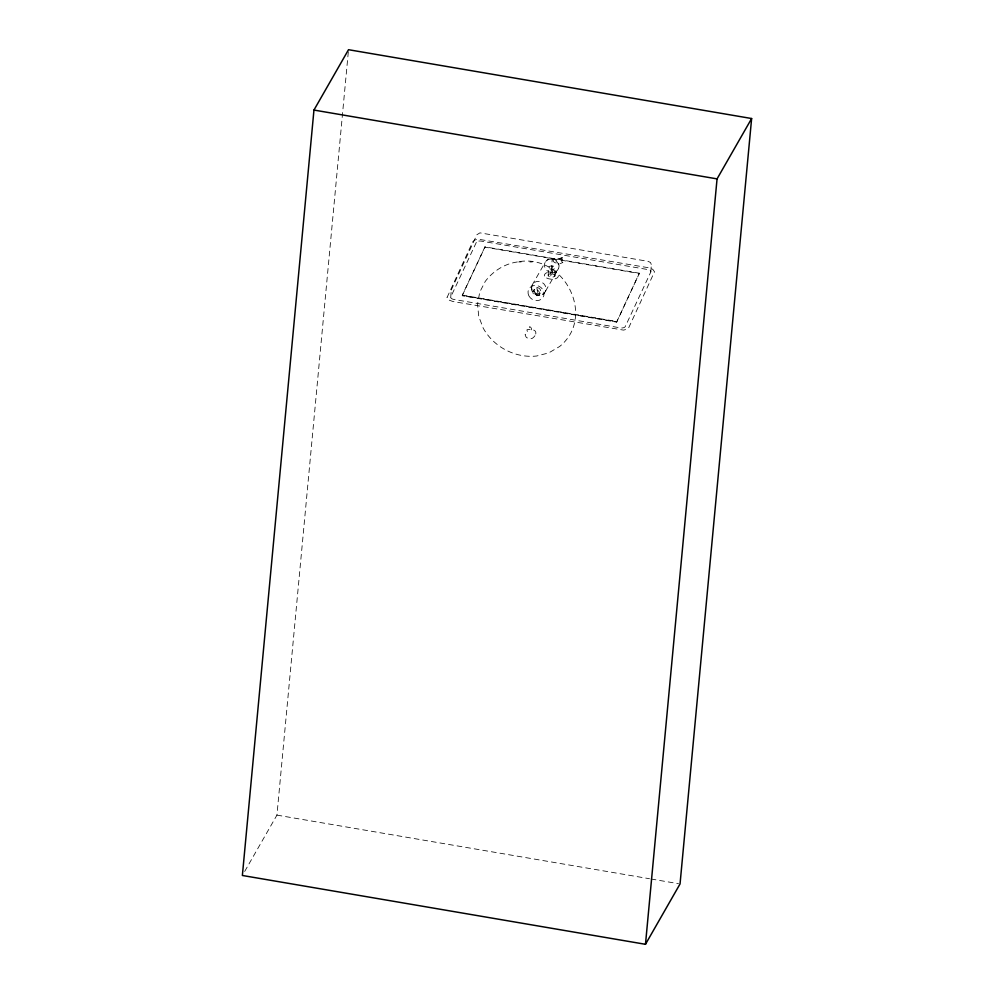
<?xml version="1.0" encoding="UTF-8"?>
<svg xmlns="http://www.w3.org/2000/svg" width="994" height="994" viewBox="0 0 994 994"><rect width="100%" height="100%" fill="white"/><g stroke="black" fill="none" stroke-linecap="round" stroke-linejoin="round"><path stroke-width="0.75" stroke-dasharray="4.97 3.73" d="M447.039 297.517L472.734 241.79L474.623 240.076L478.015 239.169L648.56 267.746L652.772 269.299L654.512 271.772L628.829 327.498L626.941 329.213L623.536 330.12L453.003 301.542L448.779 299.989L447.064 297.194M451.239 290.049L476.896 234.733L479.94 232.857L648.076 261.335L650.561 262.54L651.318 264.64M450.742 297.33L451.251 289.776M639.254 273.835L639.291 273.201L484.935 246.847L462.322 295.143L462.285 295.765L616.64 322.131L639.279 273.512L484.923 247.158L462.309 295.454L616.665 321.808M484.898 247.481L484.935 246.847M548.166 275.338L548.7 267.523M554.789 275.562L555.323 267.759M616.64 322.131L639.291 273.201M650.821 271.921L651.343 264.379M244.673 871.452L276.941 815.117L348.521 49.7M550.987 272.518L551.086 271.76L550.726 277.065L552.242 273.835L552.776 266.032L550.987 272.518L552.242 259.123M531.653 286.955C530.051 293.255 538.773 298.312 543.445 293.777M545.569 291.093L558.379 268.74C561.635 262.093 552.353 255.11 546.998 260.217M534.337 289.366C529.057 294.274 539.63 299.38 540.425 292M539.22 294.087C540.649 290.546 534.673 287.825 533.132 291.466M532.051 285.266L544.861 262.901M558.379 268.74L557.51 270.231A7.368 6.61 29.8 0 1 546.526 270.169A7.368 6.61 29.8 0 1 547.495 259.906A7.368 6.61 29.8 0 1 558.143 263.534L558.79 267.038M547.57 259.683L545.731 261.41M542.861 294.323L544.712 292.584A7.368 6.61 29.8 0 0 539.444 281.476A7.368 6.61 29.8 0 0 532.299 290.472A7.368 6.61 29.8 0 0 544.712 292.584M517.365 261.969C504.467 263.808 493.123 271.064 485.271 281.364L479.754 292.124L477.53 304.114L478.735 316.44L483.258 328.219C493.645 346.968 515.277 358.362 536.623 356.014L548.75 352.895L559.634 346.496C596.81 316.427 563.573 252.563 517.365 261.969L521.154 261.944M529.839 261.969L532.324 261.944M462.322 295.143L616.678 321.497M276.941 815.117L649.504 878.733M651.033 878.994L678.517 883.678M536.822 287.626L537.94 293.739M553.049 274.033A3.317 1.69 3.9 0 1 553.459 276.916A3.317 1.69 3.9 0 1 548.241 275.636A3.317 1.69 3.9 0 1 552.242 273.835L553.136 274.058A3.69 1.889 3.9 0 1 554.975 276.245M553.161 259.881L553.136 260.105A4.97 2.535 3.9 0 0 553.285 260.776L553.323 260.913A7.691 3.926 3.9 0 0 553.72 261.683L553.919 261.931A7.691 3.926 3.9 0 0 554.267 262.304A2.038 1.044 3.9 0 0 556.69 262.876A1.988 1.019 3.9 0 1 558.069 263.112A1.951 0.994 3.9 0 0 560.405 263.447A9.182 4.684 3.9 0 0 562.865 262.379A2.746 1.404 3.9 0 1 561.747 260.925A2.746 1.404 3.9 0 1 563.747 259.919A3.74 1.913 3.9 0 0 559.485 258.825L559.162 258.664A3.665 1.876 3.9 0 0 554.714 258.378L554.404 258.515A4.97 2.535 3.9 0 0 553.161 259.881M476.312 242.399L450.841 296.796A4.051 2.075 3.9 0 0 453.86 299.442L620.393 327.871A4.051 2.075 3.9 0 0 625.263 326.566L650.735 272.182A4.051 2.075 3.9 0 0 647.715 269.536L481.183 241.107A4.051 2.075 3.9 0 0 476.312 242.399M534.921 335.748L534.35 336.469A7.567 6.362 -22.3 0 1 532.511 338.159A1.988 1.677 -22.3 0 1 530.349 338.345L529.665 337.948A1.951 1.715 -0.4 0 0 528.597 337.848A1.913 1.677 -0.4 0 1 526.286 337.289A9.294 8.176 -0.4 0 1 525.13 334.431L526.112 334.096A2.932 2.584 -0.4 0 0 527.466 331.685L526.907 329.859A3.74 3.628 -17.1 0 1 531.131 330.232L532.399 329.958A3.703 3.479 -41.4 0 1 535.058 330.927L535.542 331.549A5.281 4.436 -22.3 0 1 534.934 335.748M528.945 295.939A8.225 7.38 29.8 0 0 542.836 297.653A8.225 7.38 29.8 0 0 536.338 285.489A8.225 7.38 29.8 0 0 528.945 295.939M531.405 329.834A2.845 2.746 -17.1 0 0 529.591 326.641A2.51 2.435 -17.1 0 0 531.405 329.834M534.449 291.714A3.317 2.982 29.8 0 0 540.028 292.671A3.317 2.982 29.8 0 0 537.667 287.664A3.317 2.982 29.8 0 0 534.449 291.714M549.744 268.765A3.317 1.69 3.9 0 0 555.236 268.194A3.317 1.69 3.9 0 0 551.061 265.97A3.317 1.69 3.9 0 0 549.744 268.765M546.613 277.997A7.008 3.578 3.9 0 0 558.206 276.792A7.008 3.578 3.9 0 0 549.371 272.095A7.008 3.578 3.9 0 0 546.613 277.997M559.411 258.577A2.51 1.28 3.9 0 0 562.442 257.583A2.845 1.454 3.9 0 0 559.411 258.577"/><path stroke-width="1.49" d="M313.955 110.061L242.374 875.478L645.479 944.3L680.045 883.939L751.626 118.522L348.521 49.7L313.955 110.061L717.059 178.883L751.626 118.522M645.479 944.3L717.059 178.883"/></g></svg>
